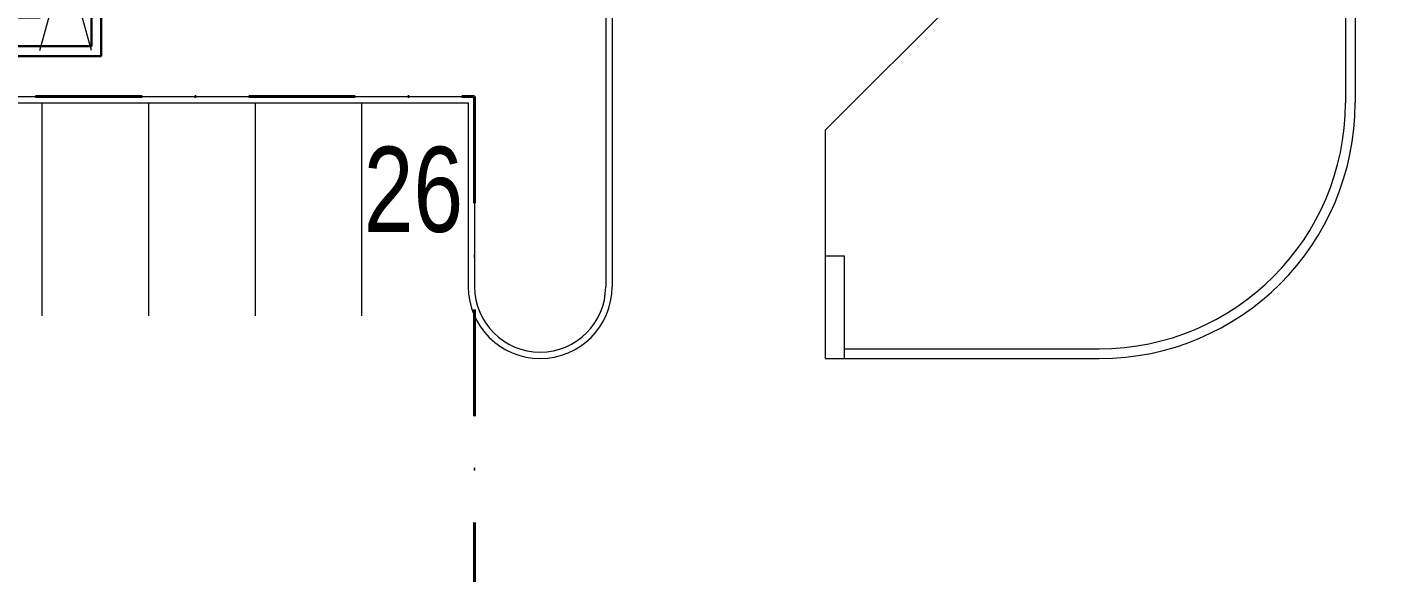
# Model space of a CAD drawing. Header units: inches. Extents: x 5542223 to 12533222, y 497239 to 5189502.
# Drawn here: x 6825957 to 6857798, y 2111526 to 2124336 of the extents above; entities that cross this region are included whole.
import ezdxf

# ---------------------------------------------------------------- set-up
doc = ezdxf.new("R2010")
doc.units = ezdxf.units.IN
doc.header["$MEASUREMENT"] = 0
doc.linetypes.add('CENTER2', pattern=[1.125, 0.75, -0.125, 0.125, -0.125])
doc.linetypes.add('DASHDOT', pattern=[1, 0.5, -0.25, 0, -0.25])
doc.layers.get('0').update_dxf_attribs({"color": 1})
for name, color, linetype, lineweight in [('Area_parking', 7, 'DASHDOT', 40), ('grid', 7, 'CENTER2', 9), ('PARKING NO TXT', 7, 'Continuous', 9), ('Road', 7, 'Continuous', 15), ('Road_CStone', 8, 'Continuous', 15), ('S_Parkingbays', 7, 'Continuous', 13), ('terrha', 250, 'Continuous', 9), ('WALL', 7, 'Continuous', 30)]:
    doc.layers.add(name, color=color, linetype=linetype, lineweight=lineweight)
doc.layers.add('LS-TEXT', color=7, linetype='Continuous', lineweight=15, plot=False)
doc.styles.add('DIM', font='ROMANS.SHX', dxfattribs={"width": 0.75})
doc.styles.add('Parking_txt', font='arial.ttf', dxfattribs={"width": 0.75})
doc.dimstyles.new('LAND$7', dxfattribs={"dimscale": 500, "dimtxt": 37.5, "dimasz": 37.5, "dimexe": 25, "dimexo": 25, "dimgap": 15, "dimtad": 1, "dimdec": 3, "dimrnd": 1, "dimdsep": 46, "dimtxsty": 'DIM', "dimblk": 'ARCHTICK', "dimcen": 4, "dimdle": 25, "dimclrd": 8, "dimclre": 8, "dimclrt": 6, "dimaunit": 1, "dimadec": 0, "dimazin": 0, "dimtfac": 0.5, "dimtdec": 3, "dimtix": 1, "dimtmove": 2, "dimatfit": 3, "dimldrblk": 'ARCHTICK', "dimfxl": 1, "dimtolj": 1, "dimarcsym": 0})

# ---------------------------------------------------------------- blocks, each defined once
blk = doc.blocks.new('GHosEdge')
at = {"layer": 'terrha', "ltscale": 3}
for p, q in [((-4585, -24228), (-5790, -19828)), ((-5790, -24228), (-4585, -19828))]:
    blk.add_line(p, q, dxfattribs=at)
at = {"layer": 'WALL', "ltscale": 0.1}
blk.add_line((-4355, -24358), (-4355, -23458), dxfattribs=at)
for points in [[(-5790, -20703), (-5790, -23458), (-7140, -23458), (-7140, -24128), (-4585, -24128), (-4585, -23458)], [(-7370, -23228), (-7370, -24358), (-4355, -24358)]]:
    blk.add_lwpolyline(points, dxfattribs=at)

msp = doc.modelspace()

# ---------------------------------------------------------------- linework, layer by layer
msp.add_circle((6864263.374, 1819279.277), 1322040.52)
at = {"layer": 'Area_parking', "ltscale": 5000}
msp.add_lwpolyline([(6836451.955, 2104407.199), (6771151.955, 2104407.199), (6771151.955, 2122707.199), (6836451.955, 2122707.199)], close=True, dxfattribs=at)
at = {"layer": 'Road'}
for p, q in [((6856872.133, 2144316.61), (6856872.133, 2122557.199)), ((6857102.133, 2144316.61), (6857102.133, 2122557.199)), ((6849315.618, 2126562.61), (6844674.455, 2121921.446)), ((6839674.455, 2124558.199), (6839674.455, 2118243.449)), ((6771301.955, 2122557.199), (6836301.955, 2122557.199)), ((6836301.955, 2122557.199), (6836301.955, 2118243.449)), ((6844674.455, 2121921.446), (6844674.455, 2118957.199)), ((6845124.455, 2116787.199), (6851102.133, 2116787.199)), ((6845124.455, 2116557.199), (6851102.133, 2116557.199))]:
    msp.add_line(p, q, dxfattribs=at)
msp.add_lwpolyline([(6844674.455, 2118957.199), (6844674.455, 2116557.199), (6845124.455, 2116557.199), (6845124.455, 2118957.199)], close=True, dxfattribs=at)
for centre, radius, start in [((6851102.133, 2122557.199), 6000, 270), ((6851102.133, 2122557.199), 5770, 270), ((6837988.205, 2118243.449), 1686.25, 180)]:
    msp.add_arc(centre, radius, start, 0, dxfattribs=at)
at = {"layer": 'Road_CStone', "ltscale": 6000}
for p, q in [((6839524.455, 2124558.199), (6839524.455, 2118243.449)), ((6771151.955, 2122707.199), (6836451.955, 2122707.199)), ((6836451.955, 2122707.199), (6836451.955, 2118243.449))]:
    msp.add_line(p, q, dxfattribs=at)
msp.add_arc((6837988.205, 2118243.449), 1536.25, 180, 0, dxfattribs=at)
at = {"layer": 'S_Parkingbays'}
for p, q in [((6826301.955, 2122557.199), (6826301.955, 2117557.199)), ((6828801.955, 2122557.199), (6828801.955, 2117557.199)), ((6831301.955, 2122557.199), (6831301.955, 2117557.199)), ((6833801.955, 2122557.199), (6833801.955, 2117557.199))]:
    msp.add_line(p, q, dxfattribs=at)

# ---------------------------------------------------------------- block references
at = {"layer": 'grid'}
msp.add_blockref('GHosEdge', (6832047.133, 2148016.61), dxfattribs=at)

# ---------------------------------------------------------------- texts
at = {"layer": 'PARKING NO TXT', "style": 'Parking_txt', "width": 0.75}
msp.add_text('26', height=2000, dxfattribs=at).set_placement((6833850.817, 2119528.823, 0))

# ---------------------------------------------------------------- leaders
at = {"layer": 'LS-TEXT', "ltscale": 0.1, "path_type": 1}
for points in [[(6870975.257, 2117081.039), (6869938.257, 2116995.921), (6869540.504, 2116499.395), (6869767.791, 2115804.261), (6870534.886, 2115764.674)], [(6868339.329, 2115696.229), (6867302.329, 2115611.112), (6866904.576, 2115114.586), (6867131.863, 2114419.451), (6867898.958, 2114379.864)]]:
    msp.add_leader(points, dimstyle='LAND$7', override={"dimgap": 0.5, "dimtad": 0}, dxfattribs=at)

doc.saveas('drawing.dxf')
